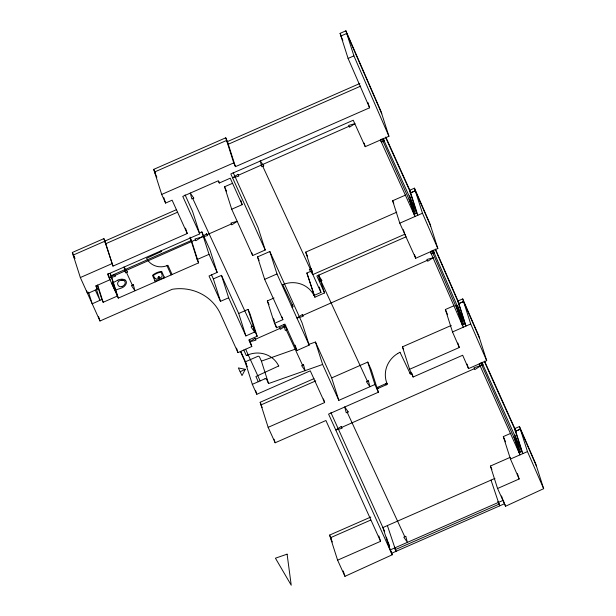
<?xml version="1.0" encoding="UTF-8"?>
<svg xmlns="http://www.w3.org/2000/svg" width="616" height="616" viewBox="0 0 616 616"><rect width="100%" height="100%" fill="white"/><g stroke="black" fill="none" stroke-linecap="round" stroke-linejoin="round"><path stroke-width="0.92" d="M245.345 369.338L241.996 375.56L238.354 367.929L245.345 369.338L240.163 371.718M153.615 275.329L153.476 275.96L154.947 278.186M117.949 280.064L111.796 283.406L114.938 290.252L121.552 287.995A7.931 7.538 -17.7 0 0 123.785 286.771A8.401 7.985 -17.7 0 0 125.549 284.869A5.305 5.043 -17.7 0 0 126.365 282.883A3.042 2.895 -17.7 0 0 125.087 280.057M397.751 353.484L399.953 352.29M157.973 277.523L159.536 276.807M292.061 307.207L293.185 306.691L282.729 284.615M245.653 349.233L248.156 354.731L246.3 355.586L243.774 350.042M278.763 365.95L255.902 376.484L258.289 381.751M411.057 372.603L409.933 373.119L410.395 374.205L411.588 373.712M510.256 457.326L490.405 466.058L497.566 488.488L505.551 506.244L543.659 488.68L535.658 463.617L519.473 426.526L514.837 428.551L522.838 453.615L482.012 362.693M370.817 517.024L329.599 535.096L337.599 560.167L344.952 576.345L392.23 554.785L391.091 551.197M97.274 285.077L101.856 299.438L92.207 303.827L88.481 292.161M367.868 102.41L369.592 107.792L235.451 166.659L227.45 141.595L225.741 137.815L153.7 169.377L161.7 194.44L165.581 203.088L172.118 200.185L187.241 233.533L112.974 266.12L103.873 238.623L72.342 252.475L80.342 277.546L99.977 320.998L172.218 289.289A45.907 43.636 -17.7 0 1 220.667 314.337L237.961 352.606L251.805 346.508L249.511 339.331M238.4 175.229L349.026 126.288M207.099 234.704L231.416 223.955M232.409 183.368L224.555 186.779L231.716 209.209L252.668 255.548L265.219 249.996L258.058 227.558L233.164 172.511M248.009 309.386L255.17 331.816L245.869 335.936L238.708 313.498L248.009 309.386L250.004 313.821L257.165 336.259L248.795 339.947L251.805 346.508M312.066 270.755L306.884 273.011L314.884 297.205L324.524 292.931L318.795 274.982M302.787 315.461L427.281 260.36M255.486 339.231L279.895 328.436M296.874 350.558L309.17 345.114L302.017 322.676L269.831 251.513L257.503 256.911L264.664 279.348L282.867 319.673L274.497 323.361L276.522 327.735L284.915 324.093L296.874 350.558L295.156 345.168M341.664 427.412L474.428 368.668M369.592 107.792L348.094 58.435L340.094 33.364L345.899 30.8L380.934 111.196L388.935 136.267L365.242 146.677L353.238 120.236L230.838 173.974L265.219 249.996M348.094 58.435L353.9 55.871L345.899 30.8M191.722 241.333L198.598 262.87L118.326 298.106L107.577 274.297L199.73 233.872L182.775 196.404L218.287 180.773L219.296 183.014L230.23 178.201L242.188 204.666L231.716 209.209M80.342 277.546L111.873 263.694M115.007 275.39L195.48 239.832M199.307 233.025L201.855 231.916L209.994 249.988L217.155 272.418L209.024 275.999L220.497 301.332L228.651 297.798L221.49 275.367L213.344 278.894L220.497 301.332M274.497 323.361L267.336 300.931L274.035 297.982M405.713 195.01L392.631 200.747L399.792 223.177L415.677 258.266L437.837 248.502L429.837 223.431L414.46 188.173L409.825 190.19L417.825 215.261L383.229 138.785M227.45 141.595L359.836 83.491M360.676 86.124L228.297 144.229L226.588 140.448L154.539 172.01L156.864 177.192M161.7 194.44L233.741 162.886L225.741 137.815M112.974 266.12L104.974 241.049L176.615 209.617M177.462 212.25L105.813 243.69L104.712 241.256L73.181 255.109L74.698 258.481M118.326 298.106L111.165 275.675L191.437 240.44L190.336 237.938M410.071 193.101L415.3 190.806L430.676 226.072M314.045 295.441L320.951 292.431L312.851 274.567L305.698 252.129L396.781 212.174M399.792 223.177L422.46 213.236L414.46 188.173M312.851 274.567L311.28 268.638L309.324 269.538L312.851 274.567L404.82 234.226L403.388 229.737M337.599 560.167L380.572 541.325L325.918 420.512L275.16 442.773L268.153 427.335L324.632 402.556L310.287 370.824L256.81 394.278L252.314 384.338L264.98 378.786M433.156 250.55L466.019 326.018L458.019 300.955L462.708 298.906L478.694 335.581L486.694 360.645L468.514 368.63L462.67 355.255L413.105 377.015L409.594 369.277L459.282 347.509L452.521 331.955L445.368 309.525L454.023 305.721M458.35 303.819L463.548 301.54L479.533 338.215M268.153 427.335L260.16 402.271L314.021 378.632M315.738 380.888L260.999 404.905L262.162 407.476M367.752 362.093L374.905 384.523L338.839 400.354L331.678 377.916L367.752 362.093L371.24 369.785L378.401 392.223L328.582 414.098L392.23 554.785M409.594 369.277L402.433 346.839L451.251 325.456M452.521 331.955L470.709 323.978L462.708 298.906M376.422 387.826L386.871 383.237L387.379 384.307L376.884 388.912M370.786 520.043L330.438 537.737L332.37 541.988M494.933 478.393L382.906 527.542L390.059 549.98L502.964 500.438L501.532 495.957M497.566 488.488L519.142 479.002L517.425 473.619M198.598 262.87L197.128 259.544L209.017 254.346L201.855 231.916M101.856 299.438L103.149 302.279L117.394 296.05L110.241 273.62L111.165 275.675M415.3 190.806L410.664 192.831L385.5 137.206M264.664 279.348L276.992 273.951L269.831 251.513M463.548 301.54L458.858 303.588L435.166 249.18M536.498 466.25L520.312 429.16L515.677 431.185L484.268 361.245M519.142 479.002L510.464 459.036L503.303 436.605L510.957 433.256M515.207 431.392L520.312 429.16M510.464 459.036L527.473 451.59L519.473 426.526M96.081 285.632L97.228 289.22L87.557 293.562L86.702 290.868M291.229 305.451L292.423 304.959M247.232 355.216L249.511 354.331A24.109 22.915 -17.7 0 1 277.6 363.948L278.725 365.996M282.705 284.692L284.977 283.853A24.378 23.177 -17.7 0 1 312.874 293.486L314.006 295.495M167.436 265.488L165.92 266.043A16.262 15.454 -17.7 0 1 147.363 259.629M252.314 384.338L245.153 361.9L257.819 356.348A1.348 1.278 -17.7 0 1 259.505 356.98L261.407 361.122L296.542 348.71M308.254 344.575L315.469 342.026L331.678 377.916M266.651 379.418L268.568 383.56L322.622 364.456L338.839 400.354M161.369 272.518L160.845 272.195A15.154 14.407 -17.7 0 0 153.623 275.306M147.355 259.636L146.608 258.296L161.6 251.382L161.346 250.712M154.87 280.773L155.817 281.112L163.802 277.647L164.064 276.8M399.977 352.221L410.202 373.673M377.546 387.31L378.078 388.419M306.884 273.011L314.884 297.205M160.391 251.097L160.722 251.79M158.404 276.43L159.105 277.908M320.882 280.788L367.398 381.273M267.336 300.931L269.023 304.574M192.769 198.506L252.06 326.542M262.739 166.274L310.302 269.084M347.247 412.381L404.797 536.759M286.301 329.999L302.541 365.196M126.488 272.465L132.378 285.208M248.156 354.731L260.145 380.896M404.82 234.226L405.998 236.837L316.87 275.983L324.524 292.931M402.433 346.839L403.603 349.426M374.905 384.523L378.401 392.223M305.698 252.129L307.623 256.387M211.365 274.528L213.344 278.894M329.599 535.096L331.146 538.507M260.16 402.271L261.323 404.843M95.295 290.051L99.931 300.269L96.496 289.497M385.839 137.175L409.825 190.19M380.418 140.017L415.022 216.501L409.578 199.445M392.631 200.747L393.793 203.311M233.741 162.886L235.451 166.659M276.992 273.951L309.17 345.114M330.915 412.635L384.677 531.477M257.503 256.911L259.09 260.422M224.555 186.779L226.534 191.145M185.077 194.879L192.577 211.434L199.73 233.872M221.49 275.367L238.708 313.498M228.651 297.798L245.869 335.936M240.825 351.551L246.184 363.409M240.502 351.613L247.401 366.874M171.163 274.944L166.975 265.658L167.922 265.273L172.087 274.52M103.873 238.623L104.974 241.049M484.607 361.23L514.837 428.551M490.405 466.058L491.93 469.438M255.17 331.816L257.165 336.259M209.017 254.346L217.155 272.418M153.7 169.377L155.64 173.697M161.654 271.379L164.549 277.824M155.371 281.828L152.483 275.375A15.862 15.077 -17.7 0 1 161.646 271.394M72.342 252.475L74.998 258.381M479.248 363.91L520.027 454.854L514.876 438.7M97.228 289.22L95.803 285.986L110.018 279.718L108.016 273.435M381.781 113.829L346.739 33.433L340.933 35.998L342.85 40.402M527.473 451.59L543.659 488.68M353.9 55.871L388.935 136.267M422.46 213.236L437.837 248.502M470.709 323.978L486.694 360.645M435.474 249.172L458.019 300.955M340.094 33.364L341.626 36.891M430.392 251.759L463.263 327.235L457.534 309.286M503.303 436.605L505.567 441.811M445.368 309.525L447.616 314.707M385.724 383.714L386.201 384.846M387.118 383.814L386.309 381.566A25.618 24.347 -17.7 0 1 397.759 353.492M514.691 428.99L521.852 451.42L519.042 452.66L513.89 436.505M514.968 434.981L520.412 452.028L480.765 362.832M482.135 362.2L482.998 364.888L474.012 367.791L474.82 369.615L480.241 366.104L479.379 363.409M457.927 301.37L465.08 323.8L462.277 325.04L455.979 305.297M457.68 305.544L463.694 324.386L431.862 250.704M433.302 250.096L434.165 252.791L431.331 253.977L430.476 251.29M467.082 364.141L468.514 368.63M409.632 190.652L416.793 213.09L414.029 214.306L409.163 199.045M457.85 343.02L459.282 347.509M409.694 195.773L415.423 213.721L381.989 138.916M504.974 504.442L505.551 506.244M503.287 500.177L504.427 503.765L391.53 553.307L390.097 548.817M383.352 138.284L384.215 140.979L381.404 142.211L380.549 139.524M498.213 501.37L499.645 505.859L491.021 480.095M498.067 501.524L498.922 504.219L395.272 549.664L394.417 546.97M414.53 254.67L415.677 258.266M364.095 143.089L365.242 146.677M411.958 373.427L413.105 377.015M319.234 287.048L320.951 292.431M394.871 547.763L396.019 551.351L387.395 525.587M388.226 542.226L389.659 546.708M386.371 537.152L389.52 547.023M378.855 535.935L380.572 541.325M315.469 342.026L322.622 364.456M323.485 398.968L324.632 402.556M282.012 316.986L282.867 319.673M240.756 200.185L242.188 204.666M273.658 318.757L274.52 321.452M275.375 324.147L276.522 327.735M251.805 252.86L252.668 255.548M343.228 570.963L344.952 576.345M218.719 181.22L219.296 183.014M261.407 361.122L268.568 383.56M274.012 439.185L275.16 442.773M255.663 390.683L256.81 394.278M236.529 348.117L237.961 352.606M189.974 237.106L197.128 259.544M185.524 228.151L187.241 233.533M163.856 197.705L165.581 203.088M97.713 285.231L103.149 302.279M98.545 316.509L99.977 320.998M161.346 272.48L162.1 275.059A2.017 1.917 -17.7 0 1 161.33 277.177A9.864 9.379 -17.7 0 1 157.011 279.025M264.988 378.801A1.348 1.278 -17.7 0 1 266.666 379.41M157.003 279.094A2.017 1.917 -17.7 0 1 154.939 278.247M125.063 280.026A5.29 5.028 -17.7 0 0 122.992 279.271A7.569 7.192 -17.7 0 0 120.674 279.294A10.649 10.126 -17.7 0 0 117.987 280.111M122.207 286.448A3.311 3.149 -17.7 0 1 117.879 284.908A3.311 3.149 -17.7 0 1 119.612 280.711A5.952 5.652 -17.7 0 1 121.36 280.218M122.191 286.386A4.505 4.281 -17.7 0 0 123.585 285.578A5.082 4.836 -17.7 0 0 124.701 284.307A3.565 3.388 -17.7 0 0 125.21 282.921A2.502 2.379 -17.7 0 0 124.239 280.811A3.573 3.396 -17.7 0 0 122.884 280.265M121.314 280.226A4.605 4.374 -17.7 0 1 122.861 280.272M158.235 277.177C159.274 278.856 159.39 275.552 158.235 277.177M159.236 278.971L159.821 279.017L159.244 278.917M354.839 123.724L349.472 127.212L348.61 125.41L354.839 123.724M206.66 233.78L195.903 240.71L195.041 238.908L207.523 235.582L206.66 233.78M255.062 338.353L249.696 341.841L255.925 340.155L255.062 338.353M302.348 314.537L296.981 318.025L303.211 316.339L302.348 314.537M285.701 325.872L280.334 329.36L279.479 327.558L285.701 325.872M341.226 426.488L335.851 429.976L342.08 428.289L341.226 426.488M237.199 221.344L231.785 224.855L230.969 223.03L237.199 221.344M433.14 257.773L427.72 261.284L426.911 259.459L433.14 257.773M237.984 174.351L232.548 177.816L238.792 176.176L237.984 174.351M114.638 274.49L109.194 277.955L115.446 276.315L114.638 274.49M321.86 280.342L319.912 281.243L318.333 275.314L321.86 280.342M287.225 329.568L285.324 330.445L283.745 324.517L287.225 329.568M263.733 165.866L261.762 166.72L260.183 160.791L263.733 165.866M368.376 380.819L366.405 381.674L369.954 386.748L368.376 380.819M348.225 411.927L346.246 412.782L344.675 406.853L348.225 411.927M405.775 536.313L403.796 537.167L407.345 542.242L405.775 536.313M193.77 198.106L191.846 198.937L190.267 193.008L193.77 198.106M127.458 272.018L125.533 272.85L123.985 266.967L127.458 272.018M133.356 284.754L131.424 285.585L134.927 290.683L133.356 284.754M252.991 326.118L251.059 326.95L254.562 332.039L252.991 326.118M303.542 364.795L301.609 365.627L305.113 370.724L303.542 364.795M287.095 554.169L275.429 558.188L291.222 585.2L287.095 554.169"/></g></svg>
